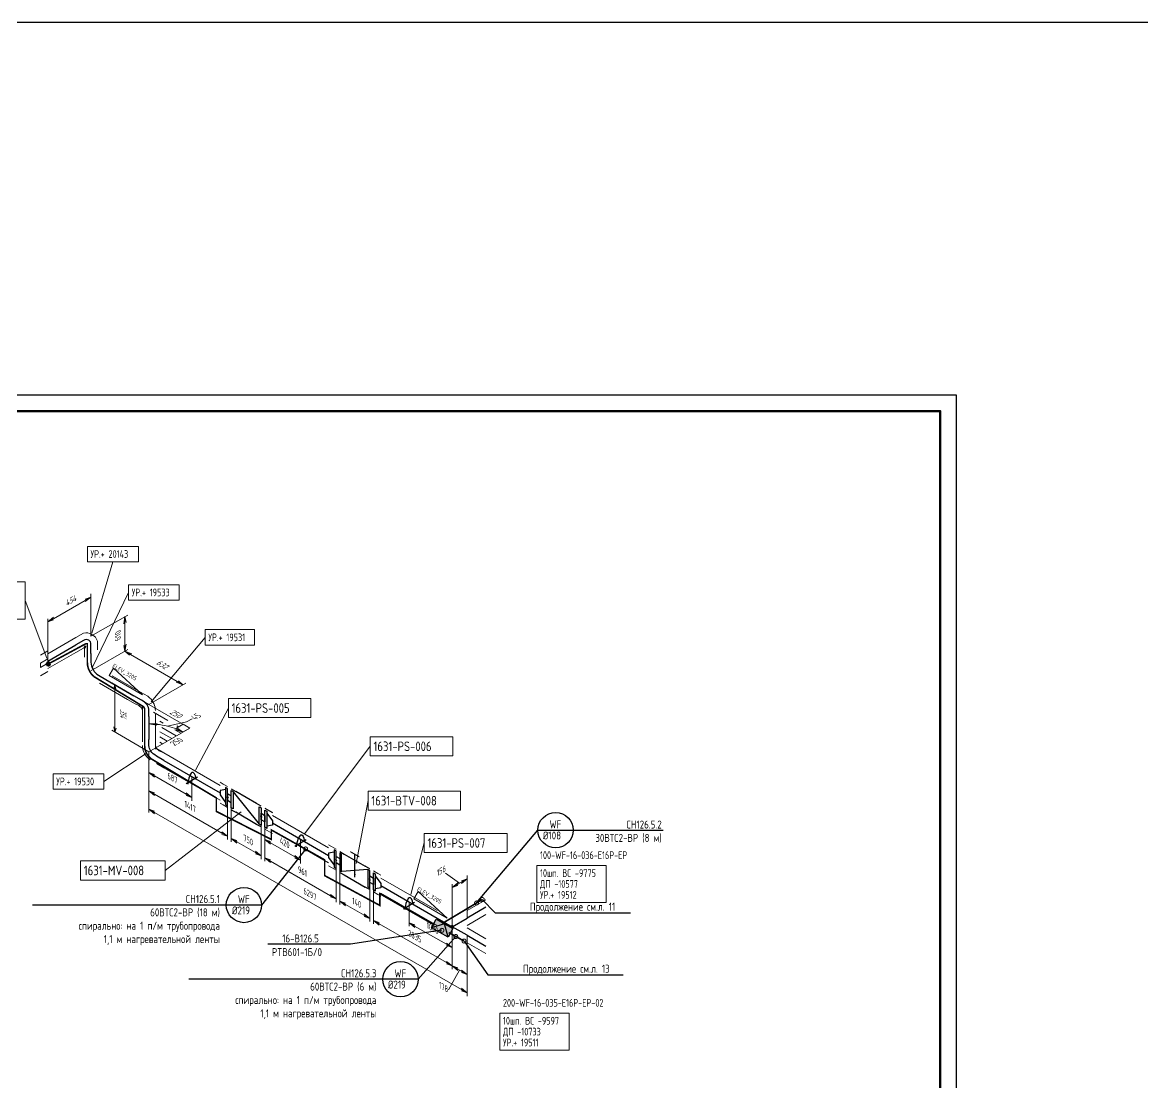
# Model space of a CAD drawing. Header units: millimetres. Extents: x 10051 to 26505, y 4675 to 5194.
# Drawn here: x 16705.9 to 17055.7, y 4863.2 to 5194.3 of the extents above; entities that cross this region are included whole.
import ezdxf
from ezdxf import colors
from ezdxf.entities.mleader import LeaderData, LeaderLine
from ezdxf.enums import TextEntityAlignment as Align
from ezdxf.math import Vec2, Vec3

# ---------------------------------------------------------------- set-up
doc = ezdxf.new("R2010")
doc.units = ezdxf.units.MM
doc.layers.get('0').update_dxf_attribs({"lineweight": 15})
for name, color, linetype, lineweight in [('--TEXT--', 150, 'Continuous', 25), ('_НС', 1, 'Continuous', 30), ('OFORMLENIE', 7, 'Continuous', 25), ('подложка', 252, 'Continuous', 9), ('Построение', 7, 'Continuous', 30), ('СН', 1, 'Continuous', 50)]:
    doc.layers.add(name, color=color, linetype=linetype, lineweight=lineweight)
doc.layers.add('Коробки', color=250, linetype='Continuous')
doc.styles.add('GOST_2.304', font='CS_Gost2304.shx', dxfattribs={"height": 2.5})
doc.styles.add('Style-CS_Gost2304', font='CS_Gost2304.shx')
doc.styles.add('TNR_30', font='times.ttf', dxfattribs={"height": 3})

# ---------------------------------------------------------------- blocks, each defined once
blk = doc.blocks.new('TerminatorOpen_0.4')
at = {"color": 0, "linetype": 'ByBlock', "lineweight": -2}
for q in [(-1, 0.2), (-1, 0), (-1, -0.2)]:
    blk.add_line((0, 0), q, dxfattribs=at)
blk = doc.blocks.new('*U5')
at = {"layer": 'СН'}
blk.add_hatch(color=256, dxfattribs=at).paths.add_polyline_path([(0.5, 0, 1), (-0.5, 0, 1)])
blk.add_circle((0, 0), 0.5, dxfattribs=at)
blk = doc.blocks.new('A$C612D6D77')
at = {"layer": 'Коробки', "linetype": 'ByBlock', "ltscale": 0.5}
h = blk.add_hatch(color=3, dxfattribs=at)
h.paths.add_polyline_path([(300, 300), (0, 300), (0, 0)])
h.paths.add_polyline_path([(600, 0), (600, 300), (300, 300)])
at = {"layer": 'Коробки', "linetype": 'ByBlock', "ltscale": 0.5, "true_color": 0xffffff}
blk.add_hatch(color=7, dxfattribs=at).paths.add_polyline_path([(0, 0), (600, 0), (300, 300)])
at = {"layer": 'Коробки', "linetype": 'ByBlock', "ltscale": 0.5}
for p, q in [((0, 0), (300, 300)), ((300, 300), (600, 0))]:
    blk.add_line(p, q, dxfattribs=at)
blk.add_lwpolyline([(0, 0), (600, 0), (600, 300), (0, 300)], close=True, dxfattribs=at)
blk = doc.blocks.new('_DotSmall')
at = {"color": 0, "linetype": 'ByBlock', "const_width": 0.5}
blk.add_lwpolyline([(-0.0625, 0, 1), (0.0625, 0, 1)], format="xyb", close=True, dxfattribs=at)
blk = doc.blocks.new('*U1752')
at = {"linetype": 'ByBlock', "lineweight": -2}
blk.add_lwpolyline([(420, 297), (0, 297), (0, 0), (420, 0)], close=True, dxfattribs=at)
at = {"linetype": 'ByBlock', "lineweight": 50}
blk.add_lwpolyline([(20, 292), (415, 292), (415, 5), (20, 5)], close=True, dxfattribs=at)
at = {"linetype": 'ByBlock', "lineweight": -2, "style": 'TNR_30'}
blk.add_attdef('ВЕРХНИЙ_НОМЕР_ЛИСТА', text='', height=3, dxfattribs=at).set_placement((410, 287), align=Align.MIDDLE_CENTER)

msp = doc.modelspace()

# ---------------------------------------------------------------- hatches: boundary and pattern name
at = {"layer": 'подложка', "extrusion": (0.707107, -0.408248, 0.57735)}
h = msp.add_hatch(color=256, dxfattribs=at)
edge = h.paths.add_edge_path()
edge.add_arc((12691.37, -6797.49), 1, -45, 315)
h = msp.add_hatch(color=256, dxfattribs=at)
edge = h.paths.add_edge_path()
edge.add_arc((12691.37, -6806.84), 1, -135, 225)
h = msp.add_hatch(color=256, dxfattribs=at)
edge = h.paths.add_edge_path()
edge.add_arc((12682.6, -6788.73), 1, -45, 315)
at = {"layer": 'подложка', "extrusion": (-5.55112e-17, 0.816497, 0.57735)}
h = msp.add_hatch(color=256, dxfattribs=at)
edge = h.paths.add_edge_path()
edge.add_arc((-16732.01, -2766.19), 1, -225, 135)
h = msp.add_hatch(color=256, dxfattribs=at)
edge = h.paths.add_edge_path()
edge.add_arc((-16740.77, -2757.43), 1, -225, 135)
h = msp.add_hatch(color=256, dxfattribs=at)
edge = h.paths.add_edge_path()
edge.add_ellipse((-16745.45, -2746.15), major_axis=(0.5, -1.21), ratio=0.414215, start_angle=0, end_angle=360)
h = msp.add_hatch(color=256, dxfattribs=at)
edge = h.paths.add_edge_path()
edge.add_ellipse((-16745.45, -2733.76), major_axis=(0.5, -1.21), ratio=0.414215, start_angle=0, end_angle=360)
at = {"layer": 'подложка', "extrusion": (0.707107, 0.408248, -0.57735)}
h = msp.add_hatch(color=256, dxfattribs=at)
edge = h.paths.add_edge_path()
edge.add_arc((-4076.23, 9951.42), 1, 135, 495)
h = msp.add_hatch(color=256, dxfattribs=at)
edge = h.paths.add_edge_path()
edge.add_arc((-4127.64, 10002.82), 1, 135, 495)
h = msp.add_hatch(color=256, dxfattribs=at)
edge = h.paths.add_edge_path()
edge.add_arc((-4144, 10019.18), 1, 135, 495)
h = msp.add_hatch(color=256, dxfattribs=at)
edge = h.paths.add_edge_path()
edge.add_arc((-4161.52, 10036.71), 1, 135, 495)
at = {"layer": 'подложка', "true_color": 0x000000, "extrusion": (0.707107, -0.408248, 0.57735)}
h = msp.add_hatch(color=18, dxfattribs=at)
edge = h.paths.add_edge_path()
edge.add_arc((12678.56, -6803.38), 1, -45, 315)
at = {"layer": 'подложка', "true_color": 0x000000, "extrusion": (0.707107, 0.408248, -0.57735)}
h = msp.add_hatch(color=18, dxfattribs=at)
edge = h.paths.add_edge_path()
edge.add_arc((-4170.87, 10046.05), 1, 135, 495)
at = {"layer": 'Построение', "ltscale": 0.3, "extrusion": (0.707107, 0.408248, -0.57735)}
h = msp.add_hatch(color=256, dxfattribs=at)
edge = h.paths.add_edge_path()
edge.add_arc((-4093.76, 9968.94), 1, 135, 495)
at = {"layer": 'Построение', "ltscale": 0.3, "extrusion": (-0.707107, -0.408248, 0.57735)}
h = msp.add_hatch(color=256, dxfattribs=at)
edge = h.paths.add_edge_path()
edge.add_arc((4101.94, 9977.12), 1.65, 45, 405)
at = {"layer": 'Построение', "ltscale": 0.3, "extrusion": (0.707107, 0.408248, -0.57735)}
h = msp.add_hatch(color=256, dxfattribs=at)
edge = h.paths.add_edge_path()
edge.add_arc((-4110.11, 9985.3), 1, 135, 495)
h = msp.add_hatch(color=256, dxfattribs=at)
edge = h.paths.add_edge_path()
edge.add_arc((-4135.82, 10011), 1.65, -45, 315)

# ---------------------------------------------------------------- linework, layer by layer
at = {"layer": '--TEXT--'}
for centre in [(16872.41, 4942.06), (16775.11, 4918.68), (16823.99, 4895.5)]:
    msp.add_circle(centre, 5.51, dxfattribs=at)
at = {"layer": '_НС', "linetype": 'Continuous', "lineweight": 30, "const_width": 0.5}
msp.add_lwpolyline([(16713.88, 4993.88), (16725.77, 5000.29), (16726.21, 5000.29), (16726.21, 4994.53, 0.210298), (16728.16, 4990.08), (16743.54, 4980.74, -0.266745), (16744.11, 4979.71), (16744.11, 4968.46, 0.261327), (16746.56, 4964.09), (16766.48, 4952.14), (16766.48, 4947.92), (16783.65, 4939.17), (16783.65, 4942.13), (16800.32, 4932.78), (16800.32, 4927.86), (16817.54, 4918.55), (16817.54, 4922.22), (16834.59, 4912.43)], format="xyb", dxfattribs=at)
for points in [[(16836.97, 4912.88), (16849.53, 4920.39)], [(16839.04, 4910.09), (16843.82, 4907.44)]]:
    msp.add_lwpolyline(points, dxfattribs=at)
at = {"layer": 'подложка'}
for p, q in [((16727.62, 5003.55, 143.76), (16734.22, 5025.89, 143.76)), ((16727.62, 5003.55, 143.76), (16734.22, 5025.89, 143.76)), ((16727.77, 4992.7, 136.13), (16739.07, 5016.3, 136.13)), ((16727.77, 4992.7, 136.13), (16739.07, 5016.3, 136.13)), ((16713.55, 4995.77, 154.73), (16706.82, 5013.78, 154.73)), ((16713.55, 4995.77, 154.73), (16706.82, 5013.78, 154.73)), ((16746.09, 4982.11, 150.92), (16763, 5002.27, 150.92)), ((16746.09, 4982.11, 150.92), (16763, 5002.27, 150.92)), ((16759.96, 4960.82, 182.8), (16770.24, 4980.19, 182.8)), ((16759.96, 4960.82, 182.8), (16770.24, 4980.19, 182.8)), ((16794.11, 4941.02, 210.46), (16814.56, 4968.24, 210.46)), ((16794.11, 4941.02, 210.46), (16814.56, 4968.24, 210.46)), ((16744.61, 4966.01, 171.83), (16731.31, 4957.28, 171.83)), ((16744.61, 4966.01, 171.83), (16731.31, 4957.28, 171.83)), ((16810.12, 4931.63, 224.3), (16813.89, 4951.27, 224.3)), ((16810.12, 4931.63, 224.3), (16813.89, 4951.27, 224.3)), ((16774.27, 4947.82, 196.63), (16750.55, 4929.48, 196.63)), ((16774.27, 4947.82, 196.63), (16750.55, 4929.48, 196.63)), ((16827.23, 4921.93, 238.13), (16831.42, 4938.05, 238.13)), ((16827.23, 4921.93, 238.13), (16831.42, 4938.05, 238.13))]:
    msp.add_line(p, q, dxfattribs=at)
at = {"layer": 'подложка', "extrusion": (0.707107, -0.408248, 0.57735)}
for p, q in [((16727.34, 5002.59, 143.76), (16727.34, 5015.86, 153.14)), ((16715.67, 5008.1, 161.95), (16725.57, 5013.82, 153.87)), ((16727.34, 5002.59, 143.76), (16738.83, 5009.23, 134.38)), ((16713.9, 4994.84, 154.73), (16713.9, 5008.1, 164.12)), ((16737.94, 4999.96, 128.91), (16737.94, 5006.67, 133.66)), ((16727.34, 4991.8, 136.13), (16738.83, 4998.43, 126.75)), ((16842.42, 4925.52, 255.85), (16837.99, 4928.6, 261.55)), ((16840.08, 4924.17, 257.76), (16841.85, 4925.59, 256.61)), ((16840.08, 4911.92, 249.1), (16840.08, 4925.19, 258.48)), ((16840.08, 4924.17, 257.76), (16841.85, 4925.19, 256.32)), ((16840.08, 4924.17, 257.76), (16841.85, 4924.78, 256.03)), ((16841.85, 4925.19, 256.32), (16842.99, 4925.84, 255.39)), ((16844.76, 4926.86, 253.94), (16842.99, 4925.84, 255.39)), ((16844.76, 4926.86, 253.94), (16842.99, 4926.25, 255.68)), ((16844.76, 4926.86, 253.94), (16842.99, 4925.44, 255.1)), ((16844.76, 4914.62, 245.28), (16844.76, 4927.88, 254.67))]:
    msp.add_line(p, q, dxfattribs=at)
at = {"layer": 'подложка', "extrusion": (-5.55112e-17, 0.816497, 0.57735)}
for p, q in [((16713.9, 4997.14, 156.37), (16722.66, 5002.2, 149.21)), ((16722.66, 5002.2, 149.21), (16725, 5003.55, 147.3)), ((16713.9, 4998.1, 157.04), (16711.56, 4996.75, 158.95)), ((16722.66, 4997.58, 145.95), (16725, 4998.93, 144.04)), ((16727.34, 4991.8, 136.13), (16738.83, 4998.43, 126.75)), ((16713.9, 4992.53, 153.1), (16722.66, 4997.58, 145.95)), ((16739.71, 4996.9, 128.91), (16754.28, 4988.49, 140.81)), ((16713.9, 4991.57, 152.42), (16711.56, 4990.22, 154.33)), ((16730.01, 4987.95, 141.58), (16738.77, 4982.89, 148.73)), ((16734.01, 4990.26, 138.31), (16742.77, 4985.2, 145.47)), ((16745.45, 4981.34, 150.92), (16756.94, 4987.98, 141.54)), ((16742.77, 4985.2, 145.47), (16745.11, 4983.85, 147.38)), ((16738.77, 4982.89, 148.73), (16741.11, 4981.54, 150.64)), ((16741.11, 4981.54, 150.64), (16742.26, 4981.03, 151.36)), ((16742.26, 4981.03, 151.36), (16743.12, 4980.31, 152.38)), ((16745.11, 4983.85, 147.38), (16745.65, 4983.4, 148.01)), ((16745.45, 4981.34, 150.92), (16758.25, 4973.95, 161.37)), ((16745.65, 4983.4, 148.01), (16746.11, 4982.93, 148.67)), ((16746.11, 4982.93, 148.67), (16746.5, 4982.45, 149.36)), ((16746.5, 4982.45, 149.36), (16746.81, 4981.95, 150.06)), ((16746.81, 4981.95, 150.06), (16747.05, 4981.45, 150.77)), ((16747.05, 4981.45, 150.77), (16747.23, 4980.95, 151.48)), ((16747.23, 4980.95, 151.48), (16747.35, 4980.44, 152.19)), ((16743.12, 4980.31, 152.38), (16743.45, 4979.44, 153.62)), ((16743.45, 4978.68, 154.68), (16743.45, 4980.59, 151.98)), ((16743.45, 4978.68, 154.68), (16743.45, 4971.53, 164.8)), ((16751.37, 4976.28, 158.07), (16746.86, 4978.88, 154.4)), ((16747.35, 4980.44, 152.19), (16747.42, 4979.94, 152.9)), ((16747.42, 4979.94, 152.9), (16747.45, 4979.44, 153.62)), ((16747.45, 4976.37, 157.95), (16747.45, 4978.28, 155.25)), ((16745.45, 4966.56, 171.83), (16758.25, 4973.95, 161.37)), ((16747.45, 4976.37, 157.95), (16747.45, 4969.22, 168.06)), ((16749.93, 4975.47, 159.23), (16748.86, 4976.09, 158.35)), ((16753.98, 4971.49, 164.86), (16749.45, 4974.1, 161.16)), ((16751.19, 4974.56, 160.51), (16757.18, 4975.85, 158.68)), ((16754.71, 4974.35, 160.8), (16754.19, 4974.65, 160.38)), ((16757.18, 4975.85, 158.68), (16758.95, 4976.87, 157.24)), ((16743.45, 4971.53, 164.8), (16743.45, 4969.62, 167.5)), ((16752.56, 4970.66, 166.02), (16748.86, 4972.8, 163)), ((16751.14, 4969.84, 167.18), (16748.86, 4971.16, 165.32)), ((16755.41, 4972.31, 163.7), (16753.57, 4973.37, 162.2)), ((16743.45, 4968.47, 169.13), (16743.47, 4967.96, 169.84)), ((16743.47, 4967.96, 169.84), (16743.54, 4967.46, 170.55)), ((16743.54, 4967.46, 170.55), (16743.66, 4966.96, 171.27)), ((16743.66, 4966.96, 171.27), (16743.84, 4966.45, 171.98)), ((16747.45, 4969.22, 168.06), (16747.45, 4967.31, 170.76)), ((16747.45, 4968.47, 169.13), (16747.77, 4967.59, 170.37)), ((16747.77, 4967.59, 170.37), (16748.64, 4966.87, 171.39)), ((16750.12, 4966.17, 177.28), (16747.78, 4967.52, 175.37)), ((16748.64, 4966.87, 171.39), (16749.78, 4966.36, 172.1)), ((16749.71, 4969.02, 168.34), (16748.86, 4969.52, 167.65)), ((16743.84, 4966.45, 171.98), (16744.08, 4965.95, 172.69)), ((16744.08, 4965.95, 172.69), (16744.39, 4965.46, 173.39)), ((16744.39, 4965.46, 173.39), (16744.78, 4964.97, 174.07)), ((16744.78, 4964.97, 174.07), (16745.24, 4964.5, 174.74)), ((16745.24, 4964.5, 174.74), (16745.78, 4964.05, 175.37)), ((16750.12, 4966.17, 177.28), (16767.64, 4956.05, 191.59)), ((16750.12, 4961.55, 174.01), (16747.78, 4962.9, 172.1)), ((16750.12, 4961.55, 174.01), (16767.64, 4951.43, 188.32)), ((16784, 4946.61, 204.94), (16801.53, 4936.49, 219.25)), ((16781.67, 4942.38, 199.09), (16783.08, 4941.56, 200.25)), ((16783.08, 4941.56, 200.25), (16784, 4941.03, 201)), ((16784, 4941.99, 201.68), (16801.53, 4931.87, 215.99)), ((16802.45, 4936.91, 220.68), (16801.53, 4937.44, 219.93)), ((16802.45, 4930.38, 216.06), (16801.53, 4930.91, 215.31)), ((16817.88, 4927.04, 232.61), (16835.41, 4916.93, 246.92)), ((16815.55, 4922.82, 226.76), (16816.96, 4922, 227.91)), ((16816.96, 4922, 227.91), (16817.88, 4921.47, 228.66)), ((16817.88, 4922.43, 229.34), (16835.41, 4912.31, 243.65)), ((16850.6, 4920.3, 242.15), (16844.76, 4916.93, 246.92)), ((16850.6, 4915.68, 238.88), (16844.76, 4912.31, 243.65)), ((16844.76, 4911.53, 254.55), (16850.6, 4908.16, 259.32)), ((16844.76, 4906.91, 251.28), (16850.6, 4903.54, 256.05))]:
    msp.add_line(p, q, dxfattribs=at)
at = {"layer": 'подложка', "extrusion": (-0.707107, 0.408248, -0.57735)}
for p, q in [((16725, 5003.55, 147.3), (16725.72, 5003.69, 146.52)), ((16725.72, 5003.69, 146.52), (16726.36, 5003.66, 145.71)), ((16726.36, 5003.66, 145.71), (16726.92, 5003.5, 144.91)), ((16726.92, 5003.5, 144.91), (16727.42, 5003.27, 144.14)), ((16727.42, 5003.27, 144.14), (16727.88, 5003, 143.38)), ((16727.88, 5003, 143.38), (16728.33, 5002.69, 142.61)), ((16728.33, 5002.69, 142.61), (16728.74, 5002.28, 141.82)), ((16728.74, 5002.28, 141.82), (16729.09, 5001.74, 141.01)), ((16729.09, 5001.74, 141.01), (16729.34, 5001.05, 140.22)), ((16725, 4998.93, 144.04), (16725.42, 4999.62, 144.01)), ((16725.72, 4999.44, 143.51), (16725.34, 4998.74, 143.49)), ((16725.42, 4999.62, 144.01), (16725.72, 4999.44, 143.51))]:
    msp.add_line(p, q, dxfattribs=at)
at = {"layer": 'подложка', "extrusion": (0.707107, 0.408248, -0.57735)}
for p, q in [((16725.34, 4996.04, 141.58), (16725.34, 4998.74, 143.49)), ((16729.34, 4998.35, 138.31), (16729.34, 5001.05, 140.22))]:
    msp.add_line(p, q, dxfattribs=at)
at = {"layer": 'подложка', "extrusion": (0.577349, 0.666666, 0.471406)}
for p, q in [((16745.45, 4981.34, 150.92), (16733.82, 4988.06, 155.66)), ((16734.84, 4986.02, 157.29), (16734.84, 4974.12, 174.12)), ((16745.45, 4966.56, 171.83), (16733.82, 4973.27, 176.58))]:
    msp.add_line(p, q, dxfattribs=at)
at = {"layer": 'подложка', "extrusion": (-0.707107, -0.408248, 0.57735)}
for p, q in [((16745.45, 4966.56, 171.83), (16745.45, 4947.57, 158.41)), ((16745.45, 4966.56, 171.83), (16745.45, 4953.29, 162.45)), ((16745.45, 4966.56, 171.83), (16745.45, 4959, 166.49)), ((16747.21, 4959, 168.65), (16757.11, 4953.29, 176.74)), ((16758.88, 4958.8, 182.8), (16758.88, 4951.25, 177.46)), ((16747.21, 4953.29, 164.61), (16768.21, 4941.17, 181.76)), ((16769.98, 4952.39, 191.86), (16769.98, 4939.12, 182.48)), ((16771.15, 4951.72, 192.82), (16771.15, 4938.45, 183.43)), ((16747.21, 4947.57, 160.57), (16842.99, 4892.28, 238.77)), ((16780.5, 4946.32, 200.45), (16780.5, 4933.05, 191.07)), ((16781.67, 4945.65, 201.4), (16781.67, 4932.38, 192.02)), ((16781.67, 4945.65, 201.4), (16781.67, 4938.09, 196.06)), ((16792.76, 4939.24, 210.46), (16792.76, 4931.69, 205.12)), ((16772.92, 4938.45, 185.6), (16778.73, 4935.09, 190.34)), ((16783.43, 4938.09, 198.23), (16791, 4933.73, 204.4)), ((16783.43, 4932.38, 194.18), (16802.1, 4921.6, 209.42)), ((16803.86, 4932.83, 219.53), (16803.86, 4919.56, 210.14)), ((16805.03, 4932.16, 220.48), (16805.03, 4918.89, 211.1)), ((16814.38, 4926.76, 228.11), (16814.38, 4913.49, 218.73)), ((16815.55, 4926.08, 229.07), (16815.55, 4912.82, 219.68)), ((16806.8, 4918.89, 213.26), (16812.61, 4915.53, 218.01)), ((16826.65, 4919.68, 238.13), (16826.65, 4912.12, 232.79)), ((16817.32, 4912.82, 221.85), (16838.32, 4900.69, 239)), ((16828.41, 4912.12, 234.95), (16838.32, 4906.41, 243.04)), ((16840.08, 4911.92, 249.1), (16840.08, 4898.65, 239.72)), ((16840.08, 4911.92, 249.1), (16840.08, 4904.37, 243.76)), ((16840.08, 4911.92, 249.1), (16840.08, 4898.65, 239.72)), ((16844.76, 4909.22, 252.92), (16844.76, 4895.95, 243.53)), ((16844.76, 4909.22, 252.92), (16844.76, 4890.24, 239.49)), ((16842.42, 4898.32, 242.35), (16838.97, 4892.15, 233.76)), ((16841.85, 4898.65, 241.88), (16842.99, 4897.99, 242.81))]:
    msp.add_line(p, q, dxfattribs=at)
at = {"layer": 'подложка', "flags": 128}
for points, elevation in [([(16743.46, 4984.33), (16733.07, 4990.33), (16734.41, 4992.64), (16743.46, 4984.33)], 144.52), ([(16838.59, 4914.62), (16828.2, 4920.62), (16829.53, 4922.93), (16838.59, 4914.62)], 243.1)]:
    msp.add_lwpolyline(points, dxfattribs=dict(at, elevation=elevation))
at = {"layer": 'подложка', "extrusion": (-5.55112e-17, 0.816497, 0.57735), "elevation": 4154.38, "flags": 128}
for points in [[(-16745.45, -2727.15), (-16758.25, -2739.95), (-16745.45, -2752.76)], [(-16758.25, -2739.95), (-16756.13, -2737.83), (-16754.01, -2739.95), (-16756.13, -2742.07), (-16758.25, -2739.95)]]:
    msp.add_lwpolyline(points, dxfattribs=at)
at = {"layer": 'подложка', "extrusion": (-5.55112e-17, 0.816497, 0.57735)}
for points, elevation in [([(-16768.57, -2704.02), (-16767.64, -2704.95)], 4158.38), ([(-16769.98, -2702.61), (-16768.57, -2704.02)], 4158.38), ([(-16768.57, -2704.02), (-16767.64, -2704.95)], 4150.38), ([(-16769.98, -2702.61), (-16768.57, -2704.02)], 4150.38), ([(-16803.86, -2668.73), (-16802.45, -2670.14)], 4158.38), ([(-16803.86, -2668.73), (-16802.45, -2670.14)], 4150.38), ([(-16815.55, -2657.04), (-16816.96, -2655.63)], 4158.38), ([(-16816.96, -2655.63), (-16817.88, -2654.71)], 4158.38)]:
    msp.add_lwpolyline(points, dxfattribs=dict(at, elevation=elevation))
msp.add_arc((-16745.45, -2727.15, 4154.38), 15, 234.5604, 260.4395, dxfattribs=at)
at = {"layer": 'подложка'}
for points in [[(16726.21, 5030.69, 143.76), (16742.22, 5030.69, 143.76), (16742.22, 5025.89, 143.76), (16726.21, 5025.89, 143.76)], [(16684.03, 5019.58, 154.73), (16706.82, 5019.58, 154.73), (16706.82, 5007.98, 154.73), (16684.03, 5007.98, 154.73)], [(16739.07, 5018.7, 136.13), (16754.88, 5018.7, 136.13), (16754.88, 5013.9, 136.13), (16739.07, 5013.9, 136.13)], [(16763, 5004.67, 150.92), (16778.38, 5004.67, 150.92), (16778.38, 4999.87, 150.92), (16763, 4999.87, 150.92)], [(16711.56, 4994.16, 157.12), (16713.9, 4995.51, 155.21), (16713.9, 4994.16, 154.26), (16711.56, 4992.81, 156.16)], [(16770.24, 4983.19, 182.8), (16796.02, 4983.19, 182.8), (16796.02, 4977.19, 182.8), (16770.24, 4977.19, 182.8)], [(16814.56, 4971.24, 210.46), (16840.33, 4971.24, 210.46), (16840.33, 4965.24, 210.46), (16814.56, 4965.24, 210.46)], [(16715.5, 4959.68, 171.83), (16731.31, 4959.68, 171.83), (16731.31, 4954.88, 171.83), (16715.5, 4954.88, 171.83)], [(16813.89, 4954.27, 224.3), (16842.74, 4954.27, 224.3), (16842.74, 4948.27, 224.3), (16813.89, 4948.27, 224.3)], [(16831.42, 4941.05, 238.13), (16857.27, 4941.05, 238.13), (16857.27, 4935.05, 238.13), (16831.42, 4935.05, 238.13)], [(16724.1, 4932.48, 196.63), (16750.55, 4932.48, 196.63), (16750.55, 4926.48, 196.63), (16724.1, 4926.48, 196.63)], [(16866.55, 4931.05, 250.15), (16888.23, 4931.05, 250.15), (16888.23, 4919.45, 250.15), (16866.55, 4919.45, 250.15)], [(16854.98, 4884.94, 257.78), (16876.62, 4884.94, 257.78), (16876.62, 4873.34, 257.78), (16854.98, 4873.34, 257.78)]]:
    msp.add_3dface(points, dxfattribs=at)
at = {"layer": 'Построение', "ltscale": 0.3, "extrusion": (-0.707107, 0.408248, -0.57735)}
for p, q in [((16760.65, 4958.6, 180.49), (16757.11, 4956.55, 183.38)), ((16794.53, 4939.03, 208.15), (16791, 4936.99, 211.04)), ((16828.41, 4919.47, 235.82), (16824.88, 4917.43, 238.71))]:
    msp.add_line(p, q, dxfattribs=at)
at = {"layer": 'Построение', "color": 3}
msp.add_lwpolyline([(10050.53, 4674.72), (26505.36, 4674.72), (26505.36, 5194.3), (10050.53, 5194.3)], close=True, dxfattribs=at)
at = {"layer": 'Построение', "ltscale": 0.3, "extrusion": (0.707107, -0.408248, 0.57735), "elevation": 9868.71}
msp.add_lwpolyline([(12691.37, -6806.84), (12693.7, -6804.5, 0.414227), (12693.7, -6799.83), (12691.37, -6797.49)], format="xyb", dxfattribs=at)
at = {"layer": 'Построение', "ltscale": 0.3, "extrusion": (-5.55112e-17, 0.816497, 0.57735)}
for points, elevation in [([(-16713.9, -2757.43), (-16722.66, -2766.19)], 4167.6), ([(-16732.01, -2766.19), (-16740.77, -2757.43)], 4154.38), ([(-16745.45, -2746.15), (-16745.45, -2733.76)], 4154.38), ([(-16750.12, -2722.47), (-16767.64, -2704.95)], 4154.38), ([(-16771.15, -2701.44), (-16772.56, -2700.03)], 4158.38), ([(-16779.08, -2693.51), (-16772.56, -2700.03)], 4158.38), ([(-16780.5, -2692.1), (-16779.08, -2693.51)], 4158.38), ([(-16771.15, -2701.44), (-16772.56, -2700.03)], 4150.38), ([(-16779.08, -2693.51), (-16772.56, -2700.03)], 4150.38), ([(-16781.67, -2690.93), (-16783.08, -2689.51)], 4158.38), ([(-16783.08, -2689.51), (-16784, -2688.59)], 4158.38), ([(-16780.5, -2692.1), (-16779.08, -2693.51)], 4150.38), ([(-16784, -2688.59), (-16801.53, -2671.06)], 4154.38), ([(-16805.03, -2667.56), (-16806.45, -2666.15)], 4158.38), ([(-16806.45, -2666.15), (-16812.97, -2659.63)], 4158.38), ([(-16805.03, -2667.56), (-16806.45, -2666.15)], 4150.38), ([(-16814.38, -2658.21), (-16812.97, -2659.63)], 4158.38), ([(-16806.45, -2666.15), (-16812.97, -2659.63)], 4150.38), ([(-16817.88, -2654.71), (-16835.41, -2637.18)], 4154.38), ([(-16814.38, -2658.21), (-16812.97, -2659.63)], 4150.38), ([(-16850.6, -2643.02), (-16844.76, -2637.18)], 4154.38), ([(-16835.41, -2637.18), (-16840.08, -2632.51)], 4154.38), ([(-16840.08, -2632.51), (-16844.76, -2637.18)], 4154.38), ([(-16844.76, -2627.84), (-16840.08, -2632.51)], 4154.38), ([(-16844.76, -2627.84), (-16850.6, -2621.99)], 4154.38)]:
    msp.add_lwpolyline(points, dxfattribs=dict(at, elevation=elevation))
at = {"layer": 'Построение', "ltscale": 0.3, "extrusion": (-0.707107, -0.408248, 0.57735), "elevation": -13787.31}
msp.add_lwpolyline([(4035.97, 9920.5), (4038.31, 9918.16, 0.414227), (4042.98, 9918.16), (4045.32, 9920.5)], format="xyb", dxfattribs=at)
at = {"layer": 'Построение', "ltscale": 0.3, "extrusion": (-5.55112e-17, 0.816497, 0.57735), "elevation": 4154.38}
for points in [[(-16745.45, -2746.15), (-16745.45, -2749.45, 0.198903), (-16743.11, -2755.09), (-16740.77, -2757.43)], [(-16750.12, -2722.47), (-16747.78, -2724.81, -0.198903), (-16745.45, -2730.45), (-16745.45, -2733.76)]]:
    msp.add_lwpolyline(points, format="xyb", dxfattribs=at)
at = {"layer": 'Построение', "ltscale": 0.3, "extrusion": (-0.707107, -0.408248, 0.57735), "elevation": -13769.2}
for points in [[(4093.76, 9972.45), (4093.17, 9969.53), (4094.34, 9968.36), (4097.26, 9968.94)], [(4095.51, 9975.37), (4108.36, 9978.87)], [(4127.64, 10006.33), (4127.06, 10003.41), (4128.22, 10002.24), (4131.14, 10002.82)]]:
    msp.add_lwpolyline(points, dxfattribs=at)
at = {"layer": 'Построение', "ltscale": 0.3}
for points, elevation in [([(16769.8, 4952.7), (16770.16, 4952.09)], 191.86), ([(16780.32, 4946.63), (16780.67, 4946.01)], 200.45), ([(16803.69, 4933.14), (16804.04, 4932.52)], 219.53), ([(16814.2, 4927.06), (16814.56, 4926.45)], 228.11)]:
    msp.add_lwpolyline(points, dxfattribs=dict(at, elevation=elevation))
at = {"layer": 'Построение', "ltscale": 0.3, "extrusion": (0.707107, 0.408248, -0.57735), "elevation": 13769.2}
for points in [[(-4096.09, 9970.92), (-4096.09, 9971.63)], [(-4106.61, 9981.44), (-4106.61, 9982.15)], [(-4106.61, 9985.3), (-4109.53, 9985.88), (-4110.7, 9984.71), (-4110.11, 9981.79)], [(-4129.98, 10004.81), (-4129.98, 10005.51)], [(-4137.57, 10017.43), (-4134.07, 10004.58)], [(-4140.49, 10015.32), (-4140.49, 10016.03)], [(-4140.49, 10019.18), (-4143.41, 10019.76), (-4144.58, 10018.6), (-4144, 10015.68)]]:
    msp.add_lwpolyline(points, dxfattribs=at)
at = {"layer": 'Построение', "ltscale": 0.3, "extrusion": (-0.707104, -0.410696, 0.575616), "elevation": -13781.6}
msp.add_lwpolyline([(4181.73, 9973.77), (4175.73, 9979.79)], dxfattribs=at)
at = {"layer": 'Построение', "ltscale": 0.3, "extrusion": (0.707107, -0.408248, 0.57735)}
for centre in [(16758.88, 4955.53, 180.49), (16792.76, 4935.97, 208.15), (16826.65, 4916.41, 235.82)]:
    msp.add_ellipse(centre, major_axis=(0, -4.49, -3.18), ratio=0.363636, start_param=1.942965, end_param=4.34022, dxfattribs=at)
at = {"layer": 'Построение', "ltscale": 0.3, "extrusion": (-0.707104, -0.410696, 0.575616)}
msp.add_point((16809.68, 4928.19, 223.36), dxfattribs=at)
at = {"layer": 'Построение', "ltscale": 0.3, "extrusion": (0.707104, 0.410696, -0.575616)}
msp.add_solid([(-4173.96, 9978.73, 13781.6), (-4176.79, 9981.56, 13781.6), (-4174.31, 9978.38, 13781.6), (-4177.14, 9981.2, 13781.6)], dxfattribs=at)
at = {"layer": 'Построение', "ltscale": 0.3}
for points in [[(16769.98, 4955.09, 193.77), (16769.4, 4955.43, 193.29), (16769.4, 4950.03, 189.48), (16769.98, 4949.69, 189.95)], [(16769.98, 4951.38, 191.15), (16771.15, 4950.71, 192.1), (16771.15, 4952.73, 193.53), (16769.98, 4953.4, 192.58)], [(16771.15, 4954.42, 194.72), (16771.73, 4954.08, 195.2), (16771.73, 4948.68, 191.38), (16771.15, 4949.02, 190.91)], [(16779.91, 4949.36, 201.88), (16780.5, 4949.02, 202.36), (16780.5, 4943.62, 198.54), (16779.91, 4943.96, 198.06)], [(16781.67, 4944.63, 200.69), (16780.5, 4945.31, 199.73), (16780.5, 4947.33, 201.16), (16781.67, 4946.66, 202.12)], [(16781.67, 4948.34, 203.31), (16782.25, 4948.01, 203.79), (16782.25, 4942.61, 199.97), (16781.67, 4942.95, 199.49)], [(16803.86, 4935.53, 221.43), (16803.28, 4935.87, 220.96), (16803.28, 4930.47, 217.14), (16803.86, 4930.13, 217.62)], [(16805.03, 4931.14, 219.77), (16803.86, 4931.82, 218.81), (16803.86, 4933.84, 220.24), (16805.03, 4933.17, 221.2)], [(16805.62, 4934.52, 222.87), (16805.03, 4934.85, 222.39), (16805.03, 4929.46, 218.57), (16805.62, 4929.12, 219.05)], [(16814.38, 4929.46, 230.02), (16813.8, 4929.79, 229.54), (16813.8, 4924.4, 225.73), (16814.38, 4924.06, 226.2)], [(16815.55, 4928.78, 230.97), (16816.13, 4928.45, 231.45), (16816.13, 4923.05, 227.64), (16815.55, 4923.39, 227.16)], [(16815.55, 4925.07, 228.35), (16814.38, 4925.75, 227.4), (16814.38, 4927.77, 228.83), (16815.55, 4927.1, 229.78)], [(16840.67, 4911.92, 249.1), (16840.08, 4912.26, 248.62), (16839.5, 4911.92, 249.1), (16840.08, 4911.58, 249.58)]]:
    msp.add_3dface(points, dxfattribs=at)

# ---------------------------------------------------------------- block references
at = {"layer": 'OFORMLENIE'}
msp.add_blockref('*U1752', (16577.54, 4780.91), dxfattribs=at)
at = {"layer": 'Коробки', "linetype": 'ByBlock', "xscale": -0.01, "yscale": 0.01, "zscale": 0.01, "rotation": 330.8751218249242}
msp.add_blockref('A$C612D6D77', (16838.9, 4908.69), dxfattribs=at)
at = {"layer": 'подложка', "extrusion": (0.707107, -0.408248, 0.57735)}
for p, xscale, yscale, zscale, rotation in [((12706.65, -6791.56, 9868.71), 2.5, 2.5, 2.5, 314.9999999999999), ((12706.65, -6812.77, 9868.71), 2.499999999999999, 2.499999999999999, 2.499999999999999, 44.99999999999996), ((12693.21, -6778.12, 9868.71), 2.5, 2.5, 2.5, 134.9999999999999), ((12697.3, -6822.12, 9868.71), 2.499999999999999, 2.499999999999999, 2.499999999999999, 225)]:
    msp.add_blockref('TerminatorOpen_0.4', p, dxfattribs=dict(at, xscale=xscale, yscale=yscale, zscale=zscale, rotation=rotation))
at = {"layer": 'подложка', "extrusion": (-5.55112e-17, 0.816497, 0.57735), "xscale": 2.5, "yscale": 2.5, "zscale": 2.5}
for p, rotation in [((-16737.94, -2781.47, 4154.38), 314.9999999999999), ((-16756.05, -2763.36, 4154.38), 134.9999999999999), ((-16745.45, -2742.15, 4154.38), 355.2196420245385), ((-16756.05, -2737.75, 4154.38), 139.780191847199)]:
    msp.add_blockref('TerminatorOpen_0.4', p, dxfattribs=dict(at, rotation=rotation))
at = {"layer": 'подложка', "extrusion": (0.577349, 0.666666, 0.471406), "xscale": 2.500000000000001, "yscale": 2.500000000000001, "zscale": 2.500000000000001}
for p, rotation in [((-9385.3, -6804.87, 13060.01), 292.2074992775321), ((-9394.98, -6781.16, 13060.01), 112.2074992775322)]:
    msp.add_blockref('TerminatorOpen_0.4', p, dxfattribs=dict(at, rotation=rotation))
at = {"layer": 'подложка', "extrusion": (-0.707107, -0.408248, 0.57735), "xscale": 2.500000000000003, "yscale": 2.500000000000003, "zscale": 2.500000000000003}
for p, rotation in [((4077.21, 9941.09, -13769.2), 225.0000000000001), ((4082.16, 9936.14, -13769.2), 225.0000000000001), ((4090.65, 9954.52, -13769.2), 45.00000000000011), ((4087.11, 9931.19, -13769.2), 225.0000000000001), ((4106.7, 9960.67, -13769.2), 45.00000000000011), ((4107.87, 9961.84, -13769.2), 225.0000000000001), ((4113.43, 9977.3, -13769.2), 225.0000000000001), ((4117.22, 9971.19, -13769.2), 45.00000000000011), ((4118.38, 9972.35, -13769.2), 225.0000000000001), ((4124.53, 9988.4, -13769.2), 45.00000000000011), ((4140.58, 9994.55, -13769.2), 45.00000000000011), ((4141.75, 9995.72, -13769.2), 225.0000000000001), ((4151.1, 10005.07, -13769.2), 45.00000000000011), ((4152.27, 10006.24, -13769.2), 225.0000000000001), ((4158.42, 10022.29, -13769.2), 225.0000000000001), ((4171.85, 10035.72, -13769.2), 45.00000000000011), ((4176.8, 10030.77, -13769.2), 45.00000000000011), ((4176.8, 10030.77, -13769.2), 225.0000000000001), ((4181.48, 10035.45, -13769.2), 45.00000000000011), ((4186.43, 10030.5, -13769.2), 45.00000000000011)]:
    msp.add_blockref('TerminatorOpen_0.4', p, dxfattribs=dict(at, rotation=rotation))
at = {"layer": 'СН'}
msp.add_blockref('*U5', (16714.05, 4993.95), dxfattribs=at)

# ---------------------------------------------------------------- texts
at = {"layer": '--TEXT--', "style": 'GOST_2.304'}
for s, p in [('WF', (16870.51, 4942.63)), ('%%C108', (16868.46, 4939.14)), ('WF', (16773.21, 4919.25)), ('%%C219', (16771.38, 4915.75)), ('PTВ601-1Б/0', (16783.84, 4902.73)), ('WF', (16822.09, 4896.07)), ('%%C219', (16820.05, 4892.57))]:
    msp.add_text(s, height=2.5, rotation=360, dxfattribs=at).set_placement(p)
at = {"layer": 'подложка', "style": 'Style-CS_Gost2304', "width": 0.875}
for s, p in [('УР.+ 20143', (16727.21, 5028.29, 143.76)), ('УР.+ 19533', (16740.07, 5016.3, 136.13)), ('УР.+ 19531', (16764, 5002.27, 150.92)), ('УР.+ 19530', (16716.5, 4957.28, 171.83)), ('100-WF-16-036-E16P-EP', (16867.55, 4934.25, 250.15)), ('10шп. ВС -9775', (16867.55, 4928.65, 250.15)), ('ДП -10577', (16867.55, 4925.25, 250.15)), ('УР.+ 19512', (16867.55, 4921.85, 250.15)), ('200-WF-16-035-E16P-EP-02', (16855.98, 4888.14, 257.78)), ('10шп. ВС -9597', (16855.98, 4882.54, 257.78)), ('ДП -10733', (16855.98, 4879.14, 257.78)), ('УР.+ 19511', (16855.98, 4875.74, 257.78))]:
    msp.add_text(s, height=2.4, rotation=360, dxfattribs=at).set_placement(p, align=Align.MIDDLE_LEFT)
at = {"layer": 'подложка', "style": 'Style-CS_Gost2304'}
for s, p in [('1631-PS-005', (16771.24, 4980.19, 182.8)), ('1631-PS-006', (16815.56, 4968.24, 210.46)), ('1631-BTV-008', (16814.89, 4951.27, 224.3)), ('1631-PS-007', (16832.42, 4938.05, 238.13)), ('1631-MV-008', (16725.1, 4929.48, 196.63))]:
    msp.add_text(s, height=3, rotation=360, dxfattribs=at).set_placement(p, align=Align.MIDDLE_LEFT)
at = {"layer": 'подложка', "extrusion": (0.707107, -0.408248, 0.57735), "style": 'GOST_2.304'}
msp.add_text('156', height=2.5, rotation=315, dxfattribs=at).set_placement((12685.11, -6778.03, 10046.27))
at = {"layer": 'подложка', "extrusion": (0.707107, -0.408248, 0.57735), "char_height": 2.5, "attachment_point": 5, "style": 'GOST_2.304'}
for s, insert, text_direction in [('\\A1;454', (16721.24, 5013.87, 159.21), (0.707107, 0.408248, -0.57735)), ('\\A1;610', (16735.73, 5002.76, 133.6), (0, 0.816497, 0.57735))]:
    msp.add_mtext(s, dxfattribs=dict(at, insert=insert, text_direction=text_direction))
at = {"layer": 'подложка', "extrusion": (-5.55112e-17, 0.816497, 0.57735), "char_height": 2.5, "attachment_point": 5, "style": 'GOST_2.304'}
for s, insert, text_direction in [('\\A1;632', (16749.83, 4993.61, 133.56), (0.707107, -0.408248, 0.57735)), ('\\A1;250', (16754.06, 4978.21, 155.35), (0.707107, -0.408248, 0.57735)), ('\\A1;45', (16760.13, 4977.56, 156.27), (0.707107, 0.408248, -0.57735)), ('\\A1;250', (16754.06, 4969.69, 167.39), (0.707107, 0.408248, -0.57735))]:
    msp.add_mtext(s, dxfattribs=dict(at, insert=insert, text_direction=text_direction))
at = {"layer": 'подложка', "extrusion": (0.577349, 0.666666, 0.471406), "insert": (16737.39, 4978.1, 165.38), "char_height": 2.5, "attachment_point": 5, "text_direction": (-3e-06, -0.57735, 0.816497), "style": 'GOST_2.304'}
msp.add_mtext('\\A1;354', dxfattribs=at)
at = {"layer": 'подложка', "extrusion": (-0.707107, -0.408248, 0.57735), "char_height": 2.5, "attachment_point": 5, "text_direction": (0.707107, -0.408248, 0.57735), "style": 'GOST_2.304'}
for s, insert in [('\\A1;687', (16752.78, 4958.34, 175)), ('\\A1;1417', (16758.33, 4949.42, 175.49)), ('\\A1;750', (16776.44, 4938.97, 190.28)), ('\\A1;420', (16787.83, 4938.1, 203.62)), ('\\A1;961', (16793.38, 4929.18, 204.11)), ('\\A1;6297', (16795.72, 4922.12, 201.98)), ('\\A1;140', (16810.32, 4919.4, 217.95)), ('\\A1;2835', (16828.43, 4908.95, 232.73)), ('\\A1;1000', (16833.98, 4911.46, 241.3)), ('\\A1;178', (16837.43, 4893.04, 232.5))]:
    msp.add_mtext(s, dxfattribs=dict(at, insert=insert))
at = {"layer": 'подложка', "style": 'Style-CS_Gost2304'}
for p in [(16737.88, 4991.4, 144.52), (16833.01, 4921.69, 243.1)]:
    msp.add_attdef('ELEV_3205', text='0.3%', height=1.333, rotation=330, dxfattribs=at).set_placement(p, align=Align.MIDDLE_CENTER)

# ---------------------------------------------------------------- leaders
at = {"layer": '--TEXT--'}
ml = msp.add_multileader_mtext('Standard', dxfattribs=at)
ml.set_content('СН126.5.2\\P30ВТС2-ВР (8 м)', color=256, style='GOST_2.304')
ml.set_leader_properties()
ml.set_arrow_properties(name='DOTSMALL')
ml.build(insert=Vec2(0, 0))
ml.multileader.update_dxf_attribs({"text_left_attachment_type": 6, "text_right_attachment_type": 6, "dogleg_length": 0.36, "arrow_head_size": 2.5})
ctx = ml.context
ctx.base_point, ctx.char_height, ctx.arrow_head_size, ctx.plane_origin = Vec3(16877.92, 4942.06), 2.5, 2.5, Vec3(16921.9, 4967.66)
ctx.left_attachment, ctx.right_attachment, ctx.text_align_type = 6, 6, 2
notes = []
notes.append((ctx, [(1, (1, 1, 0), (16866.9, 4942.06), (1, 0), 11.02, [(0, [(16847.74, 4919.32)], 0, [])])]))
ctx.mtext.insert, ctx.mtext.defined_height, ctx.mtext.alignment, ctx.mtext.flow_direction = Vec3(16905.55, 4945.06), 0.0309, 3, 5
ml = msp.add_multileader_mtext('Standard', dxfattribs=at)
ml.set_content('СН126.5.1\\P60ВТС2-ВР (18 м)\\Pспирально: на 1 п/м трубопровода\\P1,1 м нагревательной ленты', color=256, style='GOST_2.304')
ml.set_leader_properties()
ml.set_arrow_properties(name='DOTSMALL')
ml.build(insert=Vec2(0, 0))
ml.multileader.update_dxf_attribs({"text_left_attachment_type": 6, "text_right_attachment_type": 6, "dogleg_length": 0.36, "arrow_head_size": 2.5})
ctx = ml.context
ctx.base_point, ctx.char_height, ctx.arrow_head_size, ctx.plane_origin = Vec3(16710.59, 4918.68), 2.5, 2.5, Vec3(16777.68, 4944.27)
ctx.left_attachment, ctx.right_attachment, ctx.text_align_type = 6, 6, 2
notes.append((ctx, [(0, (1, 1, 0), (16780.62, 4918.68), (-1, 0), 11.02, [(0, [(16794.38, 4936.19)], 0, [])])]))
ctx.mtext.insert, ctx.mtext.defined_height, ctx.mtext.alignment, ctx.mtext.flow_direction = Vec3(16767.6, 4921.81), 0.0309, 3, 5
ml = msp.add_multileader_mtext('Standard', dxfattribs=at)
ml.set_content('{\\C0;Продолжение см.л. 11}', color=256, style='GOST_2.304')
ml.set_leader_properties()
ml.set_arrow_properties(name='DOTSMALL')
ml.build(insert=Vec2(0, 0))
ml.multileader.update_dxf_attribs({"text_left_attachment_type": 6, "text_right_attachment_type": 6, "dogleg_length": 0.36, "arrow_head_size": 2.5})
ctx = ml.context
ctx.base_point, ctx.char_height, ctx.arrow_head_size, ctx.plane_origin = Vec3(16856.66, 4916.29, 131.17), 2.5, 2.5, Vec3(16931.37, 4935.48, 131.17)
ctx.left_attachment, ctx.right_attachment, ctx.text_align_type = 6, 6, 2
notes.append((ctx, [(1, (1, 1, 0), (16853.6, 4916.29, 131.17), (1, 0), 3.06, [(0, [(16849.53, 4920.39, 131.17)], 0, [])])]))
ctx.mtext.insert, ctx.mtext.defined_height, ctx.mtext.alignment, ctx.mtext.flow_direction = Vec3(16891.04, 4919.41, 131.17), 0.0309, 3, 5
ml = msp.add_multileader_mtext('Standard', dxfattribs=at)
ml.set_content('16-В126.5', color=256, style='GOST_2.304')
ml.set_leader_properties()
ml.set_arrow_properties(name='DOTSMALL')
ml.build(insert=Vec2(0, 0))
ml.multileader.update_dxf_attribs({"text_left_attachment_type": 6, "text_right_attachment_type": 6, "dogleg_length": 13.61, "arrow_head_size": 2.5})
ctx = ml.context
ctx.base_point, ctx.char_height, ctx.arrow_head_size, ctx.plane_origin = Vec3(16782.14, 4906.48), 2.5, 2.5, Vec3(16822.82, 4937.19)
ctx.left_attachment, ctx.right_attachment, ctx.text_align_type = 6, 6, 2
notes.append((ctx, [(0, (1, 1, 0), (16808.33, 4906.48), (-1, 0), 7.84, [(0, [(16836.93, 4910.78)], 0, [])])]))
ctx.mtext.insert, ctx.mtext.defined_height, ctx.mtext.alignment, ctx.mtext.flow_direction = Vec3(16798.49, 4909.48), 0.0309, 3, 5
ml = msp.add_multileader_mtext('Standard', dxfattribs=at)
ml.set_content('СН126.5.3\\P60ВТС2-ВР (6 м)\\Pспирально: на 1 п/м трубопровода\\P1,1 м нагревательной ленты', color=256, style='GOST_2.304')
ml.set_leader_properties()
ml.set_arrow_properties(name='DOTSMALL')
ml.build(insert=Vec2(0, 0))
ml.multileader.update_dxf_attribs({"text_left_attachment_type": 6, "text_right_attachment_type": 6, "dogleg_length": 0.36, "arrow_head_size": 2.5})
ctx = ml.context
ctx.base_point, ctx.char_height, ctx.arrow_head_size, ctx.plane_origin = Vec3(16759.47, 4895.5), 2.5, 2.5, Vec3(16826.57, 4921.09)
ctx.left_attachment, ctx.right_attachment, ctx.text_align_type = 6, 6, 2
notes.append((ctx, [(0, (1, 1, 0), (16829.5, 4895.5), (-1, 0), 11.02, [(0, [(16841.24, 4908.84)], 0, [])])]))
ctx.mtext.insert, ctx.mtext.defined_height, ctx.mtext.alignment, ctx.mtext.flow_direction = Vec3(16816.49, 4898.62), 0.0309, 3, 5
ml = msp.add_multileader_mtext('Standard', dxfattribs=at)
ml.set_content('{\\C0;Продолжение см.л. 13}', color=256, style='GOST_2.304')
ml.set_leader_properties()
ml.set_arrow_properties(name='DOTSMALL')
ml.build(insert=Vec2(0, 0))
ml.multileader.update_dxf_attribs({"text_left_attachment_type": 6, "text_right_attachment_type": 6, "dogleg_length": 0.36, "arrow_head_size": 2.5})
ctx = ml.context
ctx.base_point, ctx.char_height, ctx.arrow_head_size, ctx.plane_origin = Vec3(16854.33, 4896.91, 131.17), 2.5, 2.5, Vec3(16929.04, 4916.1, 131.17)
ctx.left_attachment, ctx.right_attachment, ctx.text_align_type = 6, 6, 2
notes.append((ctx, [(1, (1, 1, 0), (16851.27, 4896.91, 131.17), (1, 0), 3.06, [(0, [(16843.82, 4907.44, 131.17)], 0, [])])]))
ctx.mtext.insert, ctx.mtext.defined_height, ctx.mtext.alignment, ctx.mtext.flow_direction = Vec3(16889.31, 4900.04, 131.17), 0.0309, 3, 5
for ctx, leaders in notes:
    for number, flags, end, landing, length, lines in leaders:
        leader = LeaderData()
        leader.index, (leader.has_last_leader_line, leader.has_dogleg_vector, leader.attachment_direction) = number, flags
        leader.last_leader_point, leader.dogleg_vector, leader.dogleg_length = Vec3(end), Vec3(landing), length
        for number, points, colour, breaks in lines:
            line = LeaderLine()
            line.index, line.vertices, line.color, line.breaks = number, Vec3.list(points), colors.encode_raw_color(colour), breaks
            leader.lines.append(line)
        ctx.leaders.append(leader)

doc.saveas('drawing.dxf')
